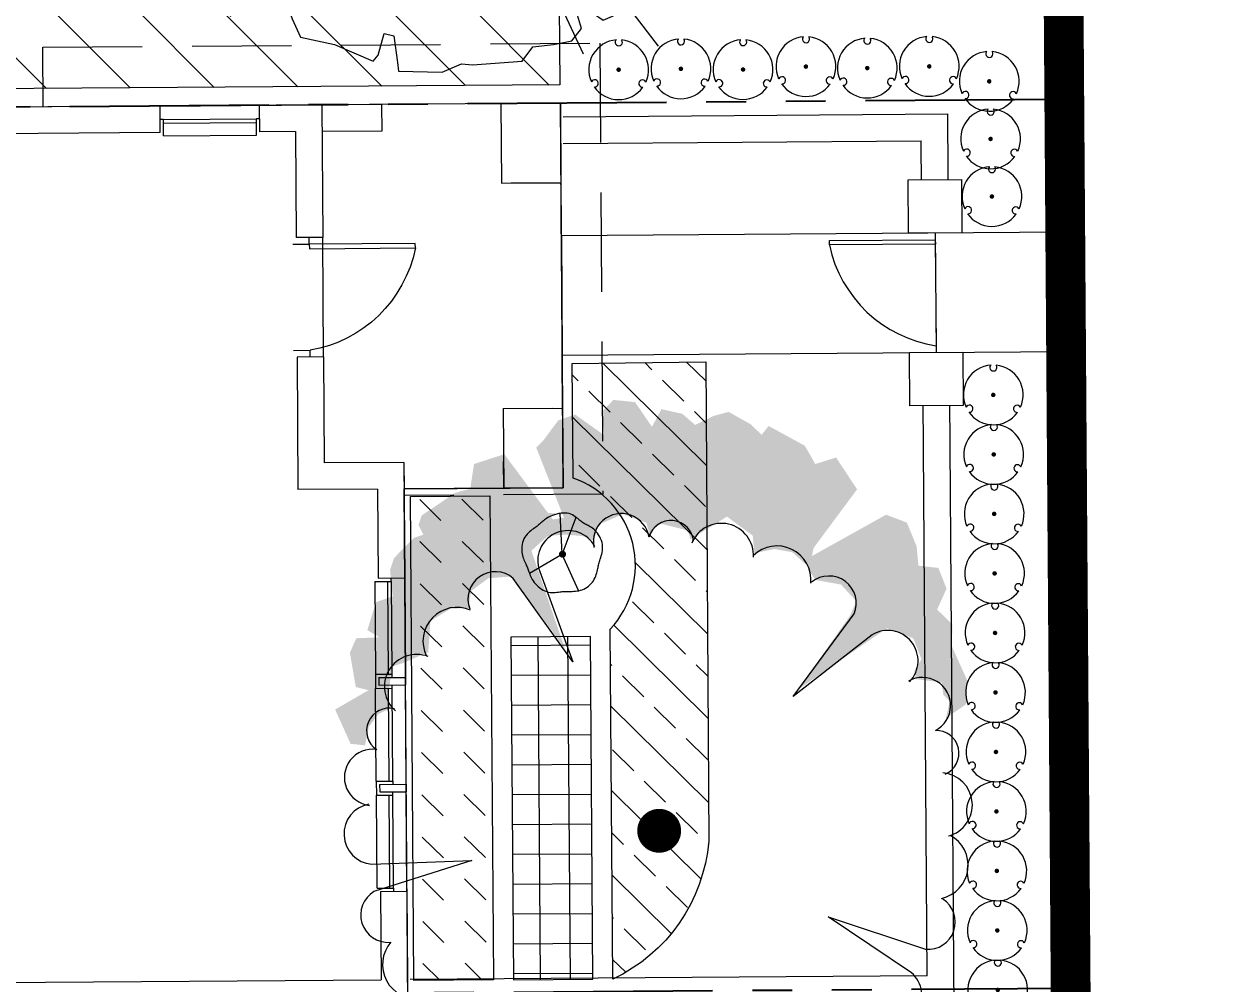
# Model space of a CAD drawing. Header units: feet. Extents: x 919634 to 928945, y 707022 to 708026.
# Drawn here: x 921056.12 to 921085.94, y 707514.55 to 707538.7 of the extents above; entities that cross this region are included whole.
import ezdxf

# ---------------------------------------------------------------- set-up
doc = ezdxf.new("R2010")
doc.units = ezdxf.units.FT
doc.header["$LTSCALE"] = 20
doc.header["$MEASUREMENT"] = 0
for name, pattern in [('PHANTOM2', [1.25, 0.625, -0.125, 0.125, -0.125, 0.125, -0.125]), ('Site Plan$0$HIDDEN2', [0.1875, 0.125, -0.0625]), ('Site Plan$0$PHANTOM2', [1.25, 0.625, -0.125, 0.125, -0.125, 0.125, -0.125])]:
    doc.linetypes.add(name, pattern=pattern)
doc.layers.add('-u-site-propline', color=7, linetype='PHANTOM2', true_color=0xd10000)
for name, color, linetype in [('-u-site-xref', 7, 'Continuous'), ('LK-SHRB-035M', 4, 'Continuous'), ('LK-SHRB-TRNK', 3, 'Continuous'), ('LK-TREE-013M', 6, 'Continuous'), ('LK-TREE-025M', 2, 'Continuous'), ('LK-TREE-035M', 123, 'Continuous'), ('LK-TREE-050M', 2, 'Continuous'), ('LK-TREE-TRNK', 32, 'Continuous'), ('LP-PATT-SHAR', 4, 'Continuous'), ('LP-SHAR-BRDR-CONT', 123, 'Continuous'), ('LP-SHRB', 7, 'Continuous'), ('LP-TREE', 15, 'Continuous'), ('Site Plan$0$-u-site-bldg_interior', 252, 'Continuous'), ('Site Plan$0$-u-site-fence', 4, 'Site Plan$0$FENCELINE1'), ('Site Plan$0$-u-site-wall', 4, 'Continuous'), ('Site Plan$0$A-DOOR', 253, 'Continuous'), ('Site Plan$0$SP-BLDG-ROOF ABOVE', 4, 'Site Plan$0$HIDDEN2'), ('x-RL TH8-LP Block$0$LK-SHRB-013M', 253, 'Continuous'), ('x-RL TH8-LP Block$0$LK-SHRB-035M', 253, 'Continuous'), ('x-RL TH8-LP Block$0$LK-SHRB-TRNK', 253, 'Continuous'), ('x-RL TH8-LP Block$0$LK-TREE-050M', 253, 'Continuous'), ('x-RL TH8-LP Block$0$LK-TREE-TRNK', 253, 'Continuous'), ('x-RL TH8-LP Block$0$LP-PATT-SHAR', 253, 'Continuous'), ('x-RL TH8-LP Block$0$LP-SHAR-BRDR-CONT', 253, 'Continuous'), ('x-RL TH8-LP Block$0$LP-SHRB', 253, 'Continuous'), ('x-RL TH8-LP Block$0$LP-TREE', 253, 'Continuous')]:
    doc.layers.add(name, color=color, linetype=linetype)
for name, color, linetype, lineweight in [('Site Plan$0$SP-LOT LINES', 252, 'Site Plan$0$PHANTOM2', 40), ('Site Plan$0$SP-SIDEWALK', 2, 'Continuous', 25), ('SP-BUILDING-FOOTPRINT', 1, 'Continuous', 25)]:
    doc.layers.add(name, color=color, linetype=linetype, lineweight=lineweight)
for name, color, linetype, plot in [('x-RL TH8-LP Block$0$-u-site-no_plot', 253, 'Continuous', False), ('x-RL TH8-LP Block$0$LK-SHRB-SHAD', 253, 'Continuous', False), ('x-RL TH8-LP Block$0$LK-TREE-SHAD', 253, 'Continuous', False)]:
    doc.layers.add(name, color=color, linetype=linetype, plot=plot)
doc.layers.get('-u-site-xref').off()
doc.linetypes.add('Site Plan$0$FENCELINE1', pattern='A,0.25,-0.1,[133,ltypeshp.shx,S=0.1,R=0,X=-0.1,Y=0],-0.1,1', length=1.45)

# ---------------------------------------------------------------- blocks, each defined once
blk = doc.blocks.new('Site Plan$0$_Details_TH8_wall')
at = {"layer": 'Site Plan$0$-u-site-fence'}
for p, q in [((9.167073765665993, 173.4198343655225), (9.191588001305584, 170.4199345251526)), ((9.168435668577896, 173.2531732632097), (9.190226098509143, 170.5865956275827))]:
    blk.add_line(p, q, dxfattribs=at)
blk.add_lwpolyline([(6.505421501155752, 173.1168247920295), (6.5044851935442, 173.2314042998602), (9.168435668577896, 173.2531732632097), (9.169371976189447, 173.138593755379)], close=True, dxfattribs=at)
blk.add_arc((9.676046226005596, 173.7916214413981), 3.241637188778278, 192.0148606935294, 261.3806792393069, dxfattribs=at)
at = {"layer": 'Site Plan$0$-u-site-wall'}
for p, q in [((-0.1934368050424382, 176.3301343623316), (9.474226399790496, 176.41415498883)), ((9.50023568677716, 173.4225568599068), (9.474226399790496, 176.41415498883)), ((-0.1876119707012549, 175.6601596822729), (8.81007658247836, 175.7383576311404)), ((8.830258009606041, 173.4170820135623), (8.81007658247836, 175.7383576311404)), ((8.99253275746014, 154.7521774027264, -1.486092412986855e-09), (8.856338263256475, 170.4173210819717)), ((9.700192894786596, 150.4234024985926, -1.91220005442709e-09), (9.526312917936593, 170.4231437640265)), ((8.99253275746014, 154.7521774027264, -1.217711229580302e-09), (-4.005003985250369, 154.6391753728967))]:
    blk.add_line(p, q, dxfattribs=at)
for points in [[(9.826101704688671, 174.76526447348064), (9.837051396607423, 173.4253092114814), (8.497096134608155, 173.41435951956265), (8.486146442689403, 174.7543147815619)], [(9.861565632247014, 170.42540937111153), (9.872515324165766, 169.08545410911228), (8.532560062166498, 169.07450441719354), (8.521610370247746, 170.4144596791928)]]:
    blk.add_wipeout(points).dxf.layer = 'Site Plan$0$-u-site-wall'
for points in [[(9.82610170468867, 174.7652644734806), (9.837051396607421, 173.4253092114814), (8.497096134608153, 173.4143595195626), (8.486146442689403, 174.7543147815619)], [(9.861565632247013, 170.4254093711115), (9.872515324165764, 169.0854541091122), (8.532560062166496, 169.0745044171935), (8.521610370247746, 170.4144596791928)]]:
    blk.add_lwpolyline(points, close=True, dxfattribs=at)
blk = doc.blocks.new('*U239')
at = {"layer": 'Site Plan$0$A-DOOR'}
blk.add_lwpolyline([(-28.625, -31.96847301748949), (-30, -31.96847301748949), (-30, 0), (-28.625, 0)], close=True, dxfattribs=at)
blk.add_arc((-36.41138767640513, 6.143921902290211), 38.89964626533935, 281.5466680525947, 350.9124866484809, dxfattribs=at)
blk = doc.blocks.new('Site Plan')
at = {"layer": 'Site Plan$0$-u-site-bldg_interior'}
for p, q in [((921059.5450742571, 707536.6277268288, -4.4947453048809e-06), (921044.1496340354, 707536.5177067745, -4.494820025217791e-06)), ((921059.5450742571, 707536.6277268288, -4.4947453048809e-06), (921063.607280247, 707536.6567564713, -4.494725589367258e-06)), ((921059.549838319, 707535.9610771846, -4.494745304880902e-06), (921059.5450742571, 707536.6277268288, -4.4947453048809e-06)), ((921062.0497744848, 707535.9789424167, -4.494733171680585e-06), (921062.0450104229, 707536.645592061, -4.494733171680582e-06)), ((921063.607280247, 707536.6567564713, -4.494725589367258e-06), (921063.6311005565, 707533.3235082501, -4.494725589367268e-06)), ((921065.1124146038, 707536.6692614611, -3.63961121819126e-06), (921063.6072807055, 707536.6566923205, -4.494725589367258e-06)), ((921065.1124146039, 707536.6692614612, -3.639611218191259e-06), (921065.1172024859, 707535.9992785687, -3.639611218191262e-06)), ((921069.6071324977, 707536.6995689133, -4.494696469652329e-06), (921068.1123509585, 707536.6888867929, -4.287016708764937e-06)), ((921068.1123509585, 707536.6888867927, -4.287016708764937e-06), (921068.1266426857, 707534.6890020109, -4.287016708764943e-06)), ((921069.6071324977, 707536.6995689133, -4.494696469652329e-06), (921069.6214242248, 707534.6996841312, -4.494696469652336e-06)), ((921059.6308129659, 707536.291433072, -4.494744900440753e-06), (921059.5474817605, 707536.2908375643, -4.494745304880901e-06)), ((921059.6308129659, 707536.291433072, -4.494744900440753e-06), (921061.9620110764, 707536.3080924555, -4.494733586194676e-06)), ((921059.6337650323, 707535.8783414868, -4.494744900440754e-06), (921059.6308129659, 707536.291433072, -4.494744900440753e-06)), ((921062.0474179264, 707536.3087027963, -4.494733171680583e-06), (921061.9640867208, 707536.3081072887, -4.494733576120732e-06)), ((921061.9670387871, 707535.8950157034, -4.494733576120733e-06), (921061.9640867208, 707536.3081072887, -4.494733576120732e-06)), ((921059.6314745417, 707536.1988567853, -4.494744900440753e-06), (921061.962672652, 707536.2155161689, -4.494733586194677e-06)), ((921062.9453946647, 707535.9853427651, -4.494728824888449e-06), (921062.0497744848, 707535.9789424167, -4.494733171680585e-06)), ((921062.9453946647, 707535.9853427651, -4.494728824888449e-06), (921062.9644509122, 707533.3187441883, -4.494728824888456e-06)), ((921065.1172024859, 707535.9992785687, -3.639611218191262e-06), (921063.6120685877, 707535.9867094279, -4.49472558936726e-06)), ((921059.549838319, 707535.9610771846, -4.494745304880902e-06), (921044.1543980973, 707535.8510571303, -4.494820025217793e-06)), ((921059.6337650323, 707535.8783414868, -4.494744900440754e-06), (921061.9670387871, 707535.8950157034, -4.494733576120733e-06)), ((921068.1266426857, 707534.6890020109, -4.287016708764943e-06), (921069.6214242248, 707534.6996841312, -4.494696469652336e-06)), ((921069.6214242248, 707534.6996841312, -4.494696469652336e-06), (921069.661918751, 707529.0331621553, -4.494696469652353e-06)), ((921063.6311005565, 707533.3235082501, -4.494725589367268e-06), (921062.9644509122, 707533.3187441883, -4.494728824888456e-06)), ((921063.2954023072, 707533.1544383357, -4.494727224427549e-06), (921063.2942112917, 707533.3211007466, -4.494727224427548e-06)), ((921063.6525388351, 707530.3235848511, -4.494725589367278e-06), (921063.6311005565, 707533.3235082501, -4.494725589367268e-06)), ((921062.8823107221, 707533.1514862693, -4.494729229328605e-06), (921063.2954023072, 707533.1544383357, -4.494727224427549e-06)), ((921062.9013669697, 707530.4848876926, -4.494729229328614e-06), (921063.3144585548, 707530.4878397586, -4.494727224427557e-06)), ((921063.6525388351, 707530.3235848511, -4.494725589367278e-06), (921062.9858891906, 707530.3188207892, -4.494728824888466e-06)), ((921062.9858891906, 707530.3188207892, -4.494728824888466e-06), (921063.0097095001, 707526.9855725679, -4.494728824888476e-06)), ((921063.3156495703, 707530.3211773477, -4.494727224427557e-06), (921063.3144585548, 707530.4878397586, -4.494727224427557e-06)), ((921063.6525388351, 707530.3235848511, -4.494725589367278e-06), (921063.6715950826, 707527.656986274, -4.494725589367285e-06)), ((921068.1671372119, 707529.0224800349, -4.28701670876496e-06), (921069.661918751, 707529.0331621553, -4.494696469652353e-06)), ((921068.1671372119, 707529.0224800349, -4.28701670876496e-06), (921068.1814293975, 707527.0225311022, -4.287016708764966e-06)), ((921069.661918751, 707529.0331621553, -4.494696469652353e-06), (921069.6762109366, 707527.0332132225, -4.49469646965236e-06)), ((921065.6715440152, 707527.6712784598, -4.494715882803723e-06), (921063.6715950826, 707527.656986274, -4.494725589367285e-06)), ((921065.6715440152, 707527.6712784598, -4.494715882803723e-06), (921065.6923123476, 707524.7651026668, -4.494715882803731e-06)), ((921069.6762109366, 707527.0332132225, -4.49469646965236e-06), (921068.1814293975, 707527.0225311022, -4.287016708764966e-06)), ((921065.0096584329, 707526.9998647538, -4.494719118324912e-06), (921063.0097095001, 707526.9855725679, -4.494728824888476e-06)), ((921065.0096584329, 707526.9998647538, -4.494719118324912e-06), (921065.0256627033, 707524.760338605, -4.494719118324919e-06)), ((921068.1814293975, 707527.0225311022, -4.287016708764966e-06), (921065.6763080771, 707527.0046288157, -4.494715882803724e-06)), ((921064.9429270056, 707524.6764118918, -4.494719522765068e-06), (921065.3560185906, 707524.6793639581, -4.494717517864011e-06)), ((921064.9429270056, 707524.6764118918, -4.494719522765068e-06), (921064.9596012222, 707522.3431381369, -4.494719522765075e-06)), ((921065.0256627033, 707524.760338605, -4.494719118324919e-06), (921065.6923123476, 707524.7651026668, -4.494715882803731e-06)), ((921065.263442304, 707524.6787023824, -4.494717967174289e-06), (921065.2801165205, 707522.3454286275, -4.494717967174297e-06)), ((921065.3560185906, 707524.6793639581, -4.494717517864011e-06), (921065.355423083, 707524.7626951635, -4.494717517864011e-06)), ((921065.3560185906, 707524.6793639581, -4.494717517864011e-06), (921065.3726928073, 707522.3460902032, -4.494717517864018e-06)), ((921065.6923123476, 707524.7651026668, -4.494715882803731e-06), (921065.7101775795, 707522.265166501, -4.49471588280374e-06)), ((921064.9596012222, 707522.3431381369, -4.494719522765075e-06), (921065.3726928073, 707522.3460902032, -4.494717517864018e-06)), ((921064.9596012222, 707522.3431381369, -4.494719522765075e-06), (921064.96213213, 707521.9889805135, -4.494719522765076e-06)), ((921065.0435279644, 707522.2604024393, -4.494719118324786e-06), (921065.7101775795, 707522.265166501, -4.49471588280374e-06)), ((921065.0435279644, 707522.2604024393, -4.494719118324786e-06), (921065.0448678568, 707522.0729072269, -4.494719118324787e-06)), ((921065.3726928073, 707522.3460902032, -4.494717517864018e-06), (921065.373288315, 707522.2627589976, -4.494717517864019e-06)), ((921065.7101775795, 707522.265166501, -4.49471588280374e-06), (921065.711517472, 707522.0776712885, -4.49471588280374e-06)), ((921064.96213213, 707521.9889805135, -4.494719522765076e-06), (921065.3752237151, 707521.9919325797, -4.49471751786402e-06)), ((921064.9788063467, 707519.6557067586, -4.494719522765083e-06), (921064.96213213, 707521.9889805135, -4.494719522765076e-06)), ((921065.0448678568, 707522.0729072269, -4.494719118324787e-06), (921065.711517472, 707522.0776712885, -4.49471588280374e-06)), ((921065.299321645, 707519.657997249, -4.494717967174305e-06), (921065.2826474283, 707521.9912710042, -4.494717967174298e-06)), ((921065.3752237151, 707521.9919325797, -4.49471751786402e-06), (921065.3746282073, 707522.0752637851, -4.49471751786402e-06)), ((921065.3918979317, 707519.6586588249, -4.494717517864027e-06), (921065.3752237151, 707521.9919325797, -4.49471751786402e-06)), ((921065.7293827042, 707519.5777351225, -4.494715882803747e-06), (921065.711517472, 707522.0776712885, -4.49471588280374e-06)), ((921064.9788063467, 707519.6557067586, -4.494719522765083e-06), (921065.3918979317, 707519.6586588249, -4.494717517864027e-06)), ((921064.9788063467, 707519.6557067586, -4.494719522765083e-06), (921064.9813372545, 707519.3015491352, -4.494719522765085e-06)), ((921065.0627330597, 707519.5729710608, -4.494719118324936e-06), (921065.7293827042, 707519.5777351225, -4.494715882803747e-06)), ((921065.0627330889, 707519.572971061, -4.494719118324794e-06), (921065.0640729814, 707519.3854758486, -4.494719118324795e-06)), ((921065.3918979317, 707519.6586588249, -4.494717517864027e-06), (921065.3924934395, 707519.5753276193, -4.494717517864026e-06)), ((921065.7293827042, 707519.5777351225, -4.494715882803747e-06), (921065.7307225966, 707519.3902399102, -4.494715882803747e-06)), ((921064.9813372545, 707519.3015491352, -4.494719522765085e-06), (921065.3944288396, 707519.3045012014, -4.494717517864028e-06)), ((921064.9980114711, 707516.9682753803, -4.494719522765092e-06), (921064.9813372545, 707519.3015491352, -4.494719522765085e-06)), ((921065.0640729814, 707519.3854758486, -4.494719118324795e-06), (921065.7307225966, 707519.3902399102, -4.494715882803747e-06)), ((921065.3185267695, 707516.9705658709, -4.494717967174313e-06), (921065.301852553, 707519.3038396257, -4.494717967174306e-06)), ((921065.3944288396, 707519.3045012014, -4.494717517864028e-06), (921065.393833332, 707519.3878324068, -4.494717517864027e-06)), ((921065.4111030563, 707516.9712274465, -4.494717517864035e-06), (921065.3944288396, 707519.3045012014, -4.494717517864028e-06)), ((921065.7485878287, 707516.8903037444, -4.494715882803755e-06), (921065.7307225966, 707519.3902399102, -4.494715882803747e-06)), ((921064.9980114711, 707516.9682753803, -4.494719522765092e-06), (921065.4111030563, 707516.9712274465, -4.494717517864035e-06)), ((921065.0819381844, 707516.8855396826, -4.494719118324943e-06), (921065.7485878287, 707516.8903037444, -4.494715882803755e-06)), ((921065.4111030563, 707516.9712274465, -4.494717517864035e-06), (921065.411698564, 707516.8878962409, -4.494717517864036e-06)), ((921065.7485878287, 707516.8903037444, -4.494715882803755e-06), (921065.7644432222, 707514.6716103973, -4.494715882803762e-06)), ((921065.0819381844, 707516.8855396826, -4.494719118324943e-06), (921065.0977935778, 707514.6668463354, -4.494719118324951e-06)), ((921012.0158156558, 707514.2875079071, -4.49497674669953e-06), (921065.0977935778, 707514.6668463354, -4.494719118324951e-06))]:
    blk.add_line(p, q, dxfattribs=at)
at = {"layer": 'Site Plan$0$-u-site-bldg_interior', "elevation": -4.494719081790848e-06}
blk.add_lwpolyline([(921065.7644432222, 707514.6716103973), (921065.7692077418, 707514.004896686), (921065.1100856188, 707514.0001861304)], dxfattribs=at)
at = {"layer": 'Site Plan$0$SP-BLDG-ROOF ABOVE', "ltscale": 0.5}
for p, q in [((921069.6214242248, 707534.6996841312, -4.494696469652336e-06), (921068.1266426857, 707534.6890020109, -4.287016708764943e-06)), ((921069.661918751, 707529.0331621553, -4.494696469652353e-06), (921069.6214242248, 707534.6996841312, -4.494696469652336e-06)), ((921068.1671372119, 707529.0224800349, -4.28701670876496e-06), (921069.661918751, 707529.0331621553, -4.494696469652353e-06)), ((921065.6715440152, 707527.6712784598, -4.494715882803723e-06), (921065.6763080771, 707527.0046288157, -4.494715882803724e-06)), ((921068.1814293975, 707527.0225311022, -4.287016708764966e-06), (921068.1766653357, 707527.6891807462, -4.287016708764965e-06)), ((921065.6763080771, 707527.0046288157, -4.494715882803724e-06), (921068.1814293975, 707527.0225311022, -4.287016708764966e-06))]:
    blk.add_line(p, q, dxfattribs=at)
at = {"layer": 'Site Plan$0$SP-BLDG-ROOF ABOVE', "elevation": -4.494715882779486e-06}
blk.add_lwpolyline([(921056.6074529653, 707536.6082746979), (921056.5967486568, 707538.1067456832), (921070.5963870082, 707538.2067909533), (921070.6773756155, 707526.873811158), (921065.6775032702, 707526.8380806936)], dxfattribs=at)
at = {"layer": 'Site Plan$0$SP-LOT LINES', "ltscale": 0.4, "elevation": -4.495091203237311e-06}
blk.add_lwpolyline([(921082.4330718117, 707514.4573230074), (921082.2734757382, 707536.7900860893), (920988.2758759011, 707536.1183533623), (920988.4354719745, 707513.7855902804)], close=True, dxfattribs=at)
at = {"layer": 'Site Plan$0$SP-SIDEWALK', "elevation": -4.494696469652348e-06}
blk.add_lwpolyline([(921082.3187330507, 707530.457092954), (921082.2972947722, 707533.4570163529), (921069.6309515322, 707533.3664990931), (921069.6523898108, 707530.3665756942)], close=True, dxfattribs=at)
at = {"layer": 'Site Plan$0$-u-site-bldg_interior', "xscale": -0.08333333333333336, "yscale": 0.08333333333333336, "zscale": 0.08333333333333333, "rotation": 90.40944444462218}
blk.add_blockref('*U239', (921063.3132675394, 707530.6545021697, -4.494727224427555e-06), dxfattribs=at)
at = {"layer": 'Site Plan$0$-u-site-wall', "rotation": 359.9113211181721}
blk.add_blockref('Site Plan$0$_Details_TH8_wall', (921069.5948503251, 707360.028574736, -0.0001010543694755516), dxfattribs=at)
blk = doc.blocks.new('x-RL TH8-LP Block$0$SHRUB-LRG-121')
at = {"layer": 'x-RL TH8-LP Block$0$LK-SHRB-SHAD'}
blk.add_hatch(color=256, dxfattribs=at).paths.add_polyline_path([(0.2065465789053249, 0.499285902393737), (0.2951794070149774, 0.5079279536462238), (0.411915319333076, 0.4906438459901814), (0.5243276808678559, 0.397741762831771), (0.5999898483938679, 0.2918765950680324), (0.6432253726944523, 0.1579247517193387), (0.6994315575786629, -0.001953250537884088), (0.703755108361996, -0.1099789298269798), (0.6778137954283778, -0.2158440975907219), (0.6107987294690176, -0.2914620730930899), (0.4746068345091103, -0.3930062126550524), (0.4097535480582408, -0.4578216202285113), (0.2908558562316514, -0.5161554880748369), (0.1676346053880735, -0.5464026751851456), (0.08764888707872842, -0.5420816469833696), (0.06386934541994549, -0.5312790790544568), (0.1525021735295979, -0.5075134316712848), (0.2389732221307597, -0.4578216202285113), (0.3146353896567717, -0.3908456959786335), (0.4184006496248998, -0.3173882371526879), (0.5027099187175637, -0.222325637317855), (0.5394601209599799, -0.1359050938865778), (0.5394601209599799, -0.008434790265017256), (0.5048716982260544, 0.1017514005494355), (0.4637979534339678, 0.1838509157789332), (0.431371310208533, 0.276753004088409), (0.3665180237576635, 0.3847786833775082), (0.2886940767231607, 0.4560756306780966), (0.2411350016392504, 0.4841623062630482)])
at = {"layer": 'x-RL TH8-LP Block$0$LK-SHRB-013M'}
for p, q in [((-0.2098530739028206, 0.4809741930429254), (0.002837181159428326, 0.004674438082567178)), ((0.02411054094827492, 0.011761417733549), (0.4392924265207689, 0.2544689060083254)), ((0.002837181159428326, 0.004674438082567178), (-0.1833047622509838, -0.4896424062422291))]:
    blk.add_line(p, q, dxfattribs=at)
at = {"layer": 'x-RL TH8-LP Block$0$LK-SHRB-035M'}
blk.add_line((0.002837181159428326, -0.00418428843384433), (0.02518236886833591, -0.5396977819131603), dxfattribs=at)
blk.add_lwpolyline([(0.3657733124828653, -0.35104675494226), (0.3815805365216605, -0.3398224485478138), (0.3984144767265718, -0.327644928642151), (0.4158459435518083, -0.3143925663024838), (0.4334457474515645, -0.2999437326060139), (0.4507846988800637, -0.2841767986299537), (0.4674336082915005, -0.2669701354515119), (0.4829632861400981, -0.2482021141479045), (0.4969445428800441, -0.2277511057963295), (0.5090221857100872, -0.2055785103113124), (0.5191370088070641, -0.181977842956595), (0.5273038030923587, -0.157325647833229), (0.5335373594873332, -0.1319984690422693), (0.5378524689133641, -0.1063728506847603), (0.5402639222918211, -0.08082533686176063), (0.5407865105440806, -0.05573247167431816), (0.5394350245915192, -0.03147079922348794), (0.536275354923454, -0.008348851016915404), (0.5315777903010783, 0.01359689181135337), (0.5256637190535045, 0.03439796072068546), (0.5188545295098805, 0.05408588717044083), (0.511471609999326, 0.07269220261998655), (0.5038363488509816, 0.09024843852867548), (0.4962701343939813, 0.1067861263558783), (0.4890943549574445, 0.1223367975609513), (0.4825563381064555, 0.1369648516656667), (0.4766071683498154, 0.1508661604414172), (0.4711238694322759, 0.1642694637220075), (0.4659834650985957, 0.1774035013412316), (0.4610629790935121, 0.190497013132898), (0.456239435161784, 0.2037787389308043), (0.4513898570481558, 0.2174774185687482), (0.4463912684973721, 0.2318217918805381), (0.441103597414795, 0.2469884512149925), (0.4353183883481648, 0.2629453989810351), (0.4288100900058325, 0.2796084901026141), (0.4213531510961417, 0.2968935795036778), (0.4127220203274362, 0.3147165221081671), (0.4026911464080811, 0.3329931728400304), (0.391034978046406, 0.3516393866232121), (0.3775279639507758, 0.3705710183816642), (0.3620217693270575, 0.3896513068901406), (0.3446769253713242, 0.4085330263266691), (0.3257311797771578, 0.4268163347200868), (0.3054222802381474, 0.4441013900992274), (0.2839879744478893, 0.4599883504929316), (0.2616660100999724, 0.4740773739300366), (0.238694134887993, 0.4859686184393794), (0.2153100965055472, 0.4952622420497939), (0.1917475925335239, 0.5016977528998616), (0.1682241201020815, 0.505572059567136), (0.1449531262286641, 0.5073214207389043), (0.1221480579307368, 0.5073820951024572), (0.1000223622257579, 0.5061903413450857), (0.07878948613117842, 0.5041824181540839), (0.05866287666444947, 0.5017945842167428), (0.03985598084303632, 0.4994630982203496), (0.02248366055935236, 0.497542796593585), (0.006266437205681541, 0.4960628267306575), (-0.009173752950729863, 0.4949709137671725), (-0.02421497364264269, 0.4942147828387213), (-0.03923528860280356, 0.4937421590809024), (-0.05461276156398043, 0.4935007676293139), (-0.0707254562589128, 0.493438333619558), (-0.08795143642037573, 0.4935025821872294), (-0.1065660895111904, 0.4936041247113003), (-0.1264340979145473, 0.4935051175442382), (-0.1473174677437044, 0.4929306032818879), (-0.1689782051119195, 0.491605624520087), (-0.1911783161324578, 0.4892552238546806), (-0.2136798069185772, 0.4856044438815097), (-0.2362446835835428, 0.4803783271964157), (-0.2586349522406195, 0.4733019163952399), (-0.28062070960695, 0.4641738346543072), (-0.3020044148152365, 0.4530870274718488), (-0.3225966176020663, 0.4402080209265833), (-0.3422078677040261, 0.4257033410972291), (-0.3606487148577031, 0.4097395140625011), (-0.3777297087996843, 0.3924830659011107), (-0.3932613992665566, 0.37410052269178), (-0.4070543359949141, 0.3547584105132238), (-0.4189846554291066, 0.3346415083351673), (-0.4291908408445835, 0.3140076066914048), (-0.4378769622245784, 0.293132749006741), (-0.4452470895522964, 0.2722929787059769), (-0.451505292810964, 0.2517643392139171), (-0.4568556419838004, 0.2318228739553625), (-0.461502207054032, 0.2127446263551214), (-0.4656490580048782, 0.1948056398379947), (-0.4694891977182891, 0.1781690378778826), (-0.4731713606711594, 0.1625462641450675), (-0.4768332142391358, 0.1475358423589199), (-0.4806124257978439, 0.1327362962388214), (-0.4846466627229091, 0.1177461495041427), (-0.4890735923899712, 0.1021639258742653), (-0.4940308821746626, 0.08558814906856327), (-0.4996561994526161, 0.06761734280640752), (-0.5059803350152947, 0.04795023198010284), (-0.5126065733175551, 0.02668634617363708), (-0.519031322230056, 0.00402541614392149), (-0.5247509896234988, -0.01983282735213265), (-0.5292619833685421, -0.04468865355761409), (-0.5320607113358804, -0.070342331715608), (-0.5326435813961865, -0.09659413106920312), (-0.5305070014201405, -0.1232443208614882), (-0.5253009075472193, -0.1500657602906834), (-0.517289348992108, -0.1767216683755279), (-0.5068899032382888, -0.2028478540898924), (-0.4945201477692436, -0.2280801264076509), (-0.4805976600684474, -0.2520542943026705), (-0.4655400176193822, -0.2744061667488253), (-0.4497647979055373, -0.2947715527199861), (-0.4336895784103874, -0.3127862611900234), (-0.417675376585116, -0.328206366086075), (-0.4018569697517407, -0.3412690011483335), (-0.3863125751999661, -0.352331565070255), (-0.3711204102195111, -0.3617514565453028), (-0.3563586921000876, -0.3698860742669261), (-0.3421056381314074, -0.3770928169285881), (-0.3284394656031822, -0.383729083223745), (-0.3154383918051309, -0.3901522718458565), (-0.3031309360368155, -0.3966813471353809), (-0.291346825637234, -0.4034815360208093), (-0.2798660899552345, -0.4106796310776275), (-0.2684687583396652, -0.4184024248813252), (-0.2569348601393813, -0.4267767100073954), (-0.2450444247032308, -0.4359292790313241), (-0.232577481380055, -0.4459869245286043), (-0.219314059518716, -0.4570764390747222), (-0.2050514160916777, -0.4692157957703103), (-0.1896557185658807, -0.4819876898165489), (-0.1730103620318957, -0.4948659969397617), (-0.1549987415802647, -0.5073245928662686), (-0.1355042523015726, -0.5188373533223931), (-0.1144102892863614, -0.5288781540344552), (-0.09160024762520891, -0.5369208707287783), (-0.06695752240866426, -0.5424393791316859), (-0.04048119930575922, -0.5450505099464706), (-0.01263312629937019, -0.5449429137843325), (0.01600915804914393, -0.5424481962334475), (0.04486811517845268, -0.5378979628819813), (0.07336620652719716, -0.5316238193181171), (0.1009258935340398, -0.5239573711300203), (0.1269696376376288, -0.5152302239058635), (0.1509199002766195, -0.5057739832338264), (0.1723440149706832, -0.4958832636724217), (0.1913888035635622, -0.4857047156615764), (0.208345959980015, -0.4753479986115536), (0.2235071781447999, -0.464922771932617), (0.2371641519826824, -0.4545386950350405), (0.2496085754184136, -0.4443054273290805), (0.2611321423767592, -0.4343326282250146), (0.2720265467824774, -0.4247299571331027), (0.282572228871615, -0.4155614766450064), (0.2930046141253513, -0.4067088620779806), (0.3035478743361608, -0.3980081919306642), (0.3144261812965183, -0.3892955447016995), (0.3258637067988985, -0.3804069988897325), (0.338084622635769, -0.3711786329934093), (0.3513131005996044, -0.3614465255113686)], close=True, dxfattribs=at)
at = {"layer": 'x-RL TH8-LP Block$0$LK-SHRB-TRNK', "const_width": 0.046875}
blk.add_lwpolyline([(-0.0234375, 0, 1), (0.0234375, 0, 1)], format="xyb", close=True, dxfattribs=at)
blk = doc.blocks.new('x-RL TH8-LP Block$0$TREE-SIMP-024')
at = {"layer": 'x-RL TH8-LP Block$0$LK-TREE-SHAD'}
blk.add_hatch(color=256, dxfattribs=at).paths.add_polyline_path([(0.1890392876505302, -0.4914625425579686), (0.2122538417685007, -0.5256094872272712), (0.2532375141730938, -0.5283298083166699), (0.3119894994224524, -0.5023558214439703), (0.3488751212994714, -0.5037111922460724), (0.3748395371480342, -0.4777467763975238), (0.4103546213606251, -0.4941301901573638), (0.4458784854625435, -0.4804583228024413), (0.4499869085587704, -0.4463034049931593), (0.4827752814527457, -0.4435615268122319), (0.5237645425420112, -0.4271557661335734), (0.5374364046921016, -0.3916319072365013), (0.4677999237022448, -0.2646004044787063), (0.4814606117391236, -0.2673287123739385), (0.5811675407061045, -0.3424377704076562), (0.6358238768052615, -0.3069019339042427), (0.6249050584882809, -0.2713852550636489), (0.6563316736071556, -0.2536161387256897), (0.6905033561629352, -0.1921294586080649), (0.6754793072618952, -0.1798385099472739), (0.6932444327993608, -0.1620733844098154), (0.7151139873763555, -0.1238148273882871), (0.7082908266705772, -0.09785999622977926), (0.6932723684028588, -0.06644295733990191), (0.7124048371439358, -0.04457898493521384), (0.7206121090560202, -0.009056715461291276), (0.6905616235424645, 0.007328289670340382), (0.7329206188030071, 0.03602978614996744), (0.7370298401875459, 0.07291700591118655), (0.7179093405918024, 0.09203750550695133), (0.676924078764074, 0.08929323635833697), (0.7124583154346453, 0.1384849718098451), (0.7029036562701094, 0.1671713118368103), (0.6687575131452945, 0.193118164650528), (0.6564657629400017, 0.2054099148558279), (0.5362310864248627, 0.1589257265477073), (0.5335043751062472, 0.1780510184884818), (0.6455525333076935, 0.2600526754644719), (0.629173911892849, 0.311961547954219), (0.5868252892009878, 0.3187799195711634), (0.5800021304438587, 0.3447347591907146), (0.5417667199370442, 0.4021018401502943), (0.5253745262878908, 0.4075616432481155), (0.5089783437868505, 0.3993599652255568), (0.5035185354842042, 0.4157521536698852), (0.4693747885318942, 0.4498959006221668), (0.4488845495600344, 0.4567206592121238), (0.4038004408650693, 0.4526090468599193), (0.3942457764956941, 0.4812953816820524), (0.3464349545334926, 0.496309052809579), (0.3341336228943703, 0.4758132232043835), (0.3327790503805659, 0.5154311470333397), (0.3081915624256624, 0.5263531546063263), (0.2494443643164743, 0.5167729508059438), (0.2439733819006165, 0.4949129724579535), (0.2112025668366186, 0.5522816480455219), (0.1524505763824209, 0.5263076559679831), (0.1497110976301883, 0.5017161739563747), (0.1811305294363592, 0.4948946130834457), (0.202984124067541, 0.4785072085230979), (0.212541181353231, 0.45801777109574), (0.2344003614129235, 0.4607564515596465), (0.2835801296677403, 0.4553062246908226), (0.2904048882577115, 0.4348159857189486), (0.3081524507603319, 0.3924705522830649), (0.3614310626261954, 0.3883876718740424), (0.3819133199970679, 0.354239934121253), (0.3832702886833488, 0.3228189044308749), (0.4119582233383312, 0.3187288407091629), (0.4338078271690051, 0.2886799465673988), (0.4365281534632288, 0.2476962793676662), (0.312182657679358, 0.1588602791116926), (0.4802353394693739, 0.2149214735031819), (0.5048180383354861, 0.1876056743968348), (0.5075423554302176, 0.1602834967785185), (0.5048004805054802, 0.1274951206283248), (0.4965979976822155, 0.1083666426877699), (0.5239185806725288, 0.1001777301501932), (0.5416661483799885, 0.05783230191914868), (0.5266269378214474, 0.01820959095000774), (0.5074992581692186, 0.01273941007867307), (0.5252540059331636, -0.005015337685279064), (0.5129446926930257, -0.05283414645331419), (0.4979158599080051, -0.05693698412104453), (0.5361496757868451, -0.1197686605234622), (0.5033493272351564, -0.1634950041924412), (0.4732932530368998, -0.1662360808288668), (0.4801140208263632, -0.2003878093821498), (0.4746406454941905, -0.2304446851249153), (0.4514085283413749, -0.2564082994289478), (0.4418442877430095, -0.2605095392124781), (0.426813860329986, -0.2700769723230536), (0.4186041922453967, -0.3137961359355472), (0.3899074796497359, -0.3397613448675685), (0.3653199916948324, -0.3288393372945819), (0.239660629690519, -0.2387102159554928), (0.3434432538051624, -0.3916885715269984), (0.3256701466667096, -0.4367766762272822), (0.2901462825647911, -0.4504485435822119), (0.2696576382209059, -0.4381591895494168), (0.2559953555560242, -0.4408954770970226), (0.2505179861671536, -0.4846138391650001), (0.2286588009026502, -0.4873525248337458), (0.2177264207609824, -0.4982849049754137)])
at = {"layer": 'x-RL TH8-LP Block$0$LK-TREE-050M'}
for p, q in [((-0.04860488914232519, 0.3204401747418828), (-0.1004783664031379, 0.4881257947864839)), ((-0.05369746659829389, 0.4915933362915723), (-0.04860488914232519, 0.3204401747418828)), ((0.2897369795163627, 0.1452474562183212), (0.4331856951178565, 0.2463997710962005)), ((0.4509396161136294, 0.2029800207524346), (0.2897369795163627, 0.1452474562183212)), ((-0.484126475581121, 0.1008413697186938), (-0.3197764530257245, 0.05279546313309424)), ((-0.3197764530257245, 0.05279546313309424), (-0.4952847406890442, 0.05527856086738581)), ((0.3323934762303793, -0.366144784429423), (0.2276721902811687, -0.2306723100195143)), ((0.2276721902811687, -0.2306723100195143), (0.3682018494262422, -0.3358423614288597)), ((-0.2455091501645086, -0.4292699423333417), (-0.1490278276294532, -0.2878107840738551)), ((-0.1490278276294532, -0.2878107840738551), (-0.2056244374518599, -0.4539617653212815))]:
    blk.add_line(p, q, dxfattribs=at)
for centre, radius, start, end in [((-0.002046592426324878, 0.4868550850393945), 0.05186775325439813, 9.894664786015177, 174.758577227328), ((0.09479688157250621, 0.4893167681903066), 0.04800949825501283, 350.9389413252036, 173.4733813780408), ((-0.1406577635833912, 0.4643518711474144), 0.04668600864248076, 30.61256466583337, 182.9404446800889), ((0.1742931968898063, 0.4599880194734851), 0.03877302073807031, 346.4677891969286, 145.8460662159045), ((-0.2256235228414027, 0.416537993178828), 0.05803041528278666, 48.19387987775519, 187.3850517374514), ((0.249491642336892, 0.4128623806588791), 0.05490868705670256, 338.5456909887605, 138.9426875496921), ((-0.3155583000221611, 0.3648621441673399), 0.05490868705670256, 50.5456909887609, 210.9426875496927), ((0.3264296698085047, 0.3432980403228925), 0.05803041528278666, 336.1938798777554, 115.3850517374514), ((-0.3836150434950696, 0.3079067958741248), 0.03877302073807031, 58.46778919692883, 217.8460662159039), ((0.398159233570567, 0.2772661021778475), 0.04668600864248076, 318.6125646658333, 110.9404446800895), ((-0.4360740535002208, 0.2413643889474102), 0.04800949825501283, 62.93894132520439, 245.4733813780411), ((0.4623942692778655, 0.1523929201382828), 0.05186775325439813, 297.894664786015, 102.7585772273273), ((-0.4636591329584405, 0.1485000700117638), 0.05186775325439813, 81.89466478601592, 246.7585772273271), ((0.4946617483395528, 0.06105000505942826), 0.04800949825501283, 278.9389413252028, 101.4733813780415), ((-0.4850905122466429, 0.009719136930840477), 0.04668600864248076, 102.6125646658336, 254.9404446800894), ((0.4913341631808805, -0.02361856542178487), 0.03877302073807031, 274.4677891969283, 73.84606621590467), ((-0.4658726755859846, -0.08586340293272343), 0.05803041528278666, 120.1938798777553, 259.3850517374512), ((0.4697526148953841, -0.1096991602439772), 0.05490868705670256, 266.5456909887607, 66.94268754969211), ((-0.4445173971826932, -0.1873651743553211), 0.05490868705670256, 122.545690988761, 282.9426875496918), ((0.4273681537194989, -0.2043681359880694), 0.05803041528278666, 264.1938798777555, 43.3850517374514), ((-0.4113803323655247, -0.2696911542562219), 0.03877302073807031, 130.4677891969289, 289.8460662159039), ((0.3867337028646318, -0.2929919960733187), 0.04668600864248076, 246.6125646658334, 38.94044468008853), ((-0.3643054682475793, -0.3401453721469778), 0.04800949825501283, 134.9389413252038, 317.4733813780404), ((-0.2845105109362862, -0.3950769944404016), 0.05186775325439813, 153.8946647860153, 318.7585772273273), ((0.2878219670432429, -0.3926710807491034), 0.05186775325439813, 225.8946647860147, 30.75857722732785), ((0.2109208918357979, -0.4515857900502454), 0.04800949825501283, 206.9389413252034, 29.47338137804071), ((-0.1591446606051079, -0.4583451141828618), 0.04668600864248076, 174.6125646658334, 326.940444680089), ((-0.06230162510055948, -0.4696044945809916), 0.05803041528278666, 192.1938798777558, 331.3850517374509), ((0.04083143997263505, -0.4806601902269989), 0.05490868705670256, 194.5456909887608, 354.942687549692), ((0.1293680157899644, -0.4745850956696813), 0.03877302073807031, 202.4677891969289, 1.846066215904139)]:
    blk.add_arc(centre, radius, start, end, dxfattribs=at)
at = {"layer": 'x-RL TH8-LP Block$0$LK-TREE-TRNK', "const_width": 0.03749999999999999}
blk.add_lwpolyline([(0.01325825214726706, 0.01325825214723153, 1), (-0.01325825214723864, -0.01325825214726706, 1)], format="xyb", close=True, dxfattribs=at)
blk = doc.blocks.new('x-RL TH8-LP Block', base_point=(1241.699483058532, 358.1706843557306))
at = {"layer": 'x-RL TH8-LP Block$0$LP-PATT-SHAR'}
h = blk.add_hatch(dxfattribs=at)
h.set_pattern_fill('DASH', color=256, scale=6, angle=45)
h.set_pattern_definition([(45, (1396.339344982291, 372.6782590234652), (0, 1.060660171779821), [0.75, -0.75])])
h.paths.add_polyline_path([(1408.506075801095, 372.6782590234652), (1396.339344982291, 372.6782590234652), (1396.339344982291, 374.6782590234652), (1408.506075801095, 374.6782590234652)])
h = blk.add_hatch(dxfattribs=at)
h.set_pattern_fill('ANSI37', color=256, scale=6, angle=45)
h.set_pattern_definition([(90, (922118.9625385818, 708828.6941068189), (-0.7500000000000001, 0), []), (180, (922118.9625385818, 708828.6941068189), (-5.551115123125783e-17, -0.75), [])])
h.paths.add_polyline_path([(1404.952435636544, 372.1782590234652), (1396.339344982291, 372.1782590234652), (1396.339344982291, 370.1782590235816), (1404.952435636427, 370.1782590235816)])
h = blk.add_hatch(dxfattribs=at)
h.set_pattern_fill('ANSI33', color=256, scale=6)
h.set_pattern_definition([(45, (922115.9629815341, 708813.3011943189), (-1.060660171779821, 1.060660171779821), []), (45, (922117.0236417041, 708813.3011943189), (-1.060660171779821, 1.060660171779821), [0.75, -0.375])])
edge = h.paths.add_edge_path()
edge.add_arc((1406.743537057365, 371.3674818244145), 2.331439085886684, 226.4306633561338, 340.4662834107788)
edge.add_line((1408.940789919696, 370.5879383232677), (1411.818336207187, 370.5879383232677))
edge.add_line((1411.818336207187, 370.5879383232677), (1411.839409164153, 367.2249776360113))
edge.add_line((1411.839409164153, 367.2249776360113), (1399.787006665487, 367.2433348965133))
edge.add_arc((1400.169037958112, 371.4425326574953), 4.216540020488551, 204.73471041718, 264.8017002237848, ccw=False)
edge.add_line((1396.339344982291, 369.6782590235816), (1405.136634900933, 369.6782590235816))
at = {"layer": 'x-RL TH8-LP Block$0$-u-site-no_plot'}
blk.add_line((1241.699483058532, 358.1706843557306), (1418.366035474697, 358.1706843556603), dxfattribs=at)
at = {"layer": 'x-RL TH8-LP Block$0$LP-SHAR-BRDR-CONT'}
for points in [[(1408.506075801095, 372.6782590234652), (1396.339344982291, 372.6782590234652), (1396.339344982291, 374.6782590234652), (1408.506075801095, 374.6782590234652)], [(1404.952435636544, 372.1782590234652), (1396.339344982291, 372.1782590234652), (1396.339344982291, 370.1782590235816), (1404.952435636427, 370.1782590235816)]]:
    blk.add_lwpolyline(points, close=True, dxfattribs=at)
blk.add_lwpolyline([(1405.136634900933, 369.6782590235816, 0.5431569569196008), (1408.940789919696, 370.5879383232677), (1411.818336207187, 370.5879383232677), (1411.839409164153, 367.2249776360113), (1399.787006665487, 367.2433348965133, -0.268262501215942), (1396.339344982291, 369.6782590235816)], format="xyb", close=True, dxfattribs=at)
at = {"layer": 'x-RL TH8-LP Block$0$LP-SHRB', "xscale": 1.896938157072053, "yscale": 1.896938157072053, "zscale": 3.319641774876096, "rotation": 90}
blk.add_blockref('x-RL TH8-LP Block$0$SHRUB-LRG-121', (1407.029144636123, 370.8655206507538), dxfattribs=at)
at = {"layer": 'x-RL TH8-LP Block$0$LP-TREE', "xscale": 14.70790299536585, "yscale": 14.70790299536585, "zscale": 14.70790299536585}
blk.add_blockref('x-RL TH8-LP Block$0$TREE-SIMP-024', (1400.057956708712, 368.4856766019948), dxfattribs=at)
blk = doc.blocks.new('SHRUB-LRG-020')
at = {"layer": 'LK-SHRB-035M'}
for centre, radius, start, end in [((0, 0), 0.5, 94.34978531993045, 204.197478914356), ((0.001889855033477161, 0.4603848002291109), 0.05995317584729301, 145.5617106720357, 37.37413056032797), ((0, 0), 0.5, 335.6607324966503, 84.36192919374862), ((-0.3996498600313707, -0.2285557376460936), 0.05995317584729301, 265.5617106720358, 157.3741305603279), ((0.3977600049978971, -0.2318290625830173), 0.05995317584729301, 25.56171067203576, 277.3741305603279), ((0, 0), 0.5, 215.0580211348241, 323.979530820607)]:
    blk.add_arc(centre, radius, start, end, dxfattribs=at)
at = {"layer": 'LK-SHRB-TRNK', "const_width": 0.0375}
blk.add_lwpolyline([(-0.01875000000000071, 0, 1), (0.01875000000000071, 0, 1)], format="xyb", close=True, dxfattribs=at)
blk = doc.blocks.new('TREE-DCID-208')
at = {"layer": 'LK-TREE-013M'}
for p, q in [((0.002221570140164886, 0.07526916604220446), (0.1384640377961546, 0.5735920751646688)), ((-0.08357114908488938, -0.01907001246294726), (-0.5703501843774461, -0.08595924322074211)), ((0.06807861270371518, -0.03879857771401873), (0.3865055728904849, -0.4537296575174707))]:
    blk.add_line(p, q, dxfattribs=at)
at = {"layer": 'LK-TREE-025M'}
for p, q in [((0.0169001688407775, 0.08193974536763449), (0.2215828070808925, 0.4828385083112892)), ((-0.06363547242332857, -0.03879857771402584), (-0.4940948966684005, -0.3050713589170471)), ((0.06975625504964, -0.03722901165738079), (0.5328601105064195, -0.1485639667604062))]:
    blk.add_line(p, q, dxfattribs=at)
at = {"layer": 'LK-TREE-035M'}
for p, q in [((-0.02005751114171517, 0.0867583569020951), (-0.1398999960654237, 0.5698059130878619)), ((-0.06325704160082068, -0.06793503654282063), (-0.3886505299504392, -0.4000236229624932)), ((0.06440541863156568, -0.06468155249014274), (0.2503172832317091, -0.4675737802074593))]:
    blk.add_line(p, q, dxfattribs=at)
at = {"layer": 'LK-TREE-050M'}
blk.add_lwpolyline([(-0.02219505694012014, 0.506330893438431), (-0.02876835268443756, 0.4691044196097351), (-0.03972384559159536, 0.4669146298792413), (-0.05506153566167882, 0.5019513075227309), (-0.09888350729042372, 0.5041411004805809), (-0.1076479016161898, 0.486622760045158), (-0.1514698732449347, 0.4778635914411211), (-0.1843363519664933, 0.4778635914411211), (-0.2128206335251832, 0.4493962894438184), (-0.2566426051539281, 0.4362575349240885), (-0.2566426051539281, 0.4056004399689357), (-0.2763624923868804, 0.3902718924913557), (-0.2982734833844347, 0.4034106470110856), (-0.3420954550131796, 0.3902718924913557), (-0.348668750757497, 0.361804590494053), (-0.3837263280605043, 0.3399066673702862), (-0.3924907223862419, 0.3180087410191703), (-0.3968729195491107, 0.2939210249375606), (-0.3749619337347383, 0.2742128915442876), (-0.3902996238048217, 0.2545047613783709), (-0.4363126940149868, 0.2610741370245577), (-0.4582236798293593, 0.2128987048613311), (-0.4494592855036217, 0.1625334765129054), (-0.4713702713179941, 0.1384457604312956), (-0.4910901585509464, 0.1055988757456561), (-0.5086189472024216, 0.05961323331292334), (-0.4976634542952638, 0.02457655244207757), (-0.4604147784108079, 0.02457655244207757), (-0.4560325812479391, -0.006080539285719055), (-0.4976634542952638, -0.01264991815926919), (-0.5064278486210014, -0.03892742719872189), (-0.484516862806629, -0.1199497472749442), (-0.4669880741551253, -0.1265191261484873), (-0.4604147784108079, -0.1790741442274069), (-0.4450770883407529, -0.2053516532668596), (-0.4231661025263804, -0.2732352188233591), (-0.3924907223862419, -0.284184180385239), (-0.3596242436646833, -0.2600964643036292), (-0.348668750757497, -0.284184180385239), (-0.3771530323161869, -0.3236004439444287), (-0.3552420465018145, -0.3608269177731245), (-0.3201844691988072, -0.3761554652506973), (-0.2873179904772485, -0.3739656722928544), (-0.2763624923868804, -0.4046227672480072), (-0.2610248023167969, -0.4374696519336538), (-0.1996740420365484, -0.4506084064533837), (-0.1295588874305622, -0.4812655014085294), (-0.1207944931047962, -0.4703165398466496), (-0.1098390001976099, -0.4309002762874599), (-0.0923102115461063, -0.4352798589758038), (-0.08573691580178888, -0.4834552943663795), (-0.08354581722036869, -0.4987838418439594), (-0.004666268288616493, -0.5009736348018095), (0.0303913090143908, -0.4856450873242295), (0.05011119624734306, -0.4878348802820796), (0.1399462380862815, -0.4812655014085294), (0.1596661253192053, -0.4549879923690767), (0.1969148012036612, -0.4506084064533837), (0.2297812799252199, -0.4440390308071898), (0.2473100685767236, -0.4221411044560739), (0.2385456742509859, -0.3914840127282773), (0.2516922657395924, -0.3827248408968842), (0.2867498430425997, -0.4068125569784939), (0.3218074203456069, -0.3914840127282773), (0.3568649976486142, -0.3520677459417314), (0.3722026877186693, -0.3192208612560847), (0.4182157579288628, -0.2754250117812092), (0.4225979550917316, -0.2579066713457792), (0.4554644338132903, -0.2403883309103563), (0.4554644338132903, -0.2075414462247096), (0.420406856510283, -0.1922128987471368), (0.4313623494174976, -0.165935389707677), (0.4861398139534288, -0.1637455967498269), (0.5014775040234838, -0.1199497472749442), (0.4927131096977462, -0.06958452215387467), (0.5146240955121186, -0.04549680284490876), (0.5036686026049324, -0.01702950407495507), (0.5014775040234838, 0.02676634539992051), (0.4642288281390563, 0.0311459313156206), (0.4598466309761875, 0.0574234403550804), (0.5014775040234838, 0.07494178079049618), (0.4839487153719801, 0.1537743079088756), (0.4686110253019251, 0.236986420942948), (0.4488911380689729, 0.241366006858641), (0.4116424621845454, 0.2983006108532535), (0.3853492792072757, 0.3092495724151334), (0.3743937863001179, 0.3486658359743231), (0.3590560962300344, 0.368373969367596), (0.3261896175084757, 0.3486658359743231), (0.3130430260198409, 0.3639943834518959), (0.3239985189270271, 0.3968412713648988), (0.3020875331126547, 0.4209289874465156), (0.2582655614839098, 0.4406371176124253), (0.2232079841809025, 0.4428269105702753), (0.2056791955293988, 0.4647248369213912), (0.1640483224820741, 0.491002345960851), (0.1355640409234127, 0.4450167035281254), (0.1202263508533292, 0.4581554580478553), (0.1267996465976466, 0.5019513075227309), (0.08078657638745312, 0.5041411004805809), (0.04353790050302564, 0.4953819286491949), (0.006289224618569733, 0.5041411004805809)], close=True, dxfattribs=at)
at = {"layer": 'LK-TREE-TRNK', "const_width": 0.03749999999999999}
for points in [[(-0.01652842985981806, 0.07526916604221157, 1), (0.02097157014017625, 0.07526916604221157, 1)], [(-0.08238547242333993, -0.03879857771403294, 1), (-0.04488547242334562, -0.03879857771403294, 1)], [(0.04932861270370381, -0.03879857771402584, 1), (0.08682861270369813, -0.03879857771402584, 1)]]:
    blk.add_lwpolyline(points, format="xyb", close=True, dxfattribs=at)

msp = doc.modelspace()

# ---------------------------------------------------------------- block references
at = {"layer": '-u-site-xref'}
msp.add_blockref('Site Plan', (0, 0), dxfattribs=at)

# ---------------------------------------------------------------- next in the draw order: hatches: boundary and pattern name
at = {"layer": 'LP-PATT-SHAR'}
h = msp.add_hatch(dxfattribs=at)
h.set_pattern_fill('ANSI31', color=256, scale=12, angle=90)
h.set_pattern_definition([(135, (921025.0999512608, 707536.8339636519), (-1.060660171779821, -1.060660171779821), [])])
h.paths.add_polyline_path([(921013.1008565868, 707536.7643808726), (921013.0859475735, 707538.7643253021), (921069.5754621894, 707539.1578493988), (921069.5903712027, 707537.1579049693)])

# ---------------------------------------------------------------- next in the draw order: linework, layer by layer
at = {"layer": '-u-site-propline', "const_width": 1}
msp.add_lwpolyline([(920947.0000886252, 707545.9204017931), (920946.2013768834, 707600.8345230455), (920548.4734135537, 707598.2488059332), (920114.5755185183, 707595.4173937511), (920115.1048384466, 707522.8953291861), (920102.9668962085, 707404.7482034572), (920105.5431136015, 707051.8130943171), (920991.6971269739, 707057.367269914), (920991.4728619354, 707093.1250671773), (921085.439179533, 707093.7985091242), (921082.2021453959, 707546.7798329409)], close=True, dxfattribs=at)
at = {"layer": 'LP-SHAR-BRDR-CONT', "elevation": -4.494696469652872e-06}
msp.add_lwpolyline([(921013.1008565868, 707536.7643808726), (921013.0859475735, 707538.7643253021), (921069.5754621894, 707539.1578493988), (921069.5903712027, 707537.1579049693)], close=True, dxfattribs=at)
at = {"layer": 'SP-BUILDING-FOOTPRINT', "elevation": -4.494696469652872e-06}
msp.add_lwpolyline([(921068.9954748232, 707482.3605910403), (921068.9216326779, 707492.6935466339), (921065.9217101187, 707492.6721081575), (921065.8431022589, 707503.6718272815), (921063.8431067647, 707503.657534763), (921063.7692638034, 707513.990604536), (921065.7692134107, 707514.0048967265), (921065.6763080771, 707527.0046288157), (921069.6762109367, 707527.0332132226), (921069.6071324977, 707536.6995689133), (921063.6072807055, 707536.6566923205), (921063.6072666807, 707536.6586548549), (921031.4414390904, 707536.4270047678), (921031.5224281426, 707525.0939608159), (921011.272941021, 707524.949138153), (921011.3491662946, 707514.2827438471), (921000.523636814, 707514.2053813456), (921000.6046263239, 707502.8722733271), (921020.8541092675, 707503.0169817066), (921020.9351918348, 707491.6839386269)], dxfattribs=at)

# ---------------------------------------------------------------- next in the draw order: block references
at = {"layer": '-u-site-xref', "rotation": 90.40944444466847}
msp.add_blockref('x-RL TH8-LP Block', (921083.5359513237, 707360.1280446146, -4.495091208258322e-06), dxfattribs=at)
at = {"layer": 'LP-SHRB', "xscale": 1.502163410681632, "yscale": 1.502163410681632, "zscale": 1.502163410681632}
for p in [(921075.7781455833, 707537.6186029676), (921078.8784520692, 707537.6242543824), (921071.071088165, 707537.5404250629), (921072.6367302765, 707537.5630307221), (921074.1980861602, 707537.5445066402), (921077.3209927562, 707537.5815548039), (921080.3867414931, 707537.2478338833), (921080.4205602107, 707535.8000942478), (921080.4543789283, 707534.3523546123), (921080.488061924, 707529.3656220923), (921080.4992895892, 707527.8699552807), (921080.5105172545, 707526.3742884691), (921080.5217449197, 707524.8786216575), (921080.532972585, 707523.3829548459), (921080.5442002502, 707521.8872880343), (921080.5554279154, 707520.3916212227), (921080.5666555807, 707518.8959544111), (921080.5778832459, 707517.4002875995), (921080.5891109111, 707515.904620788), (921080.6003385764, 707514.4089539764)]:
    msp.add_blockref('SHRUB-LRG-020', p, dxfattribs=at)
at = {"layer": 'LP-TREE', "xscale": 13.88739792285958, "yscale": 13.88739792285958, "zscale": 15.03416260495856}
msp.add_blockref('TREE-DCID-208', (921066.6992973321, 707544.4346923338), dxfattribs=at)

doc.saveas('drawing.dxf')
